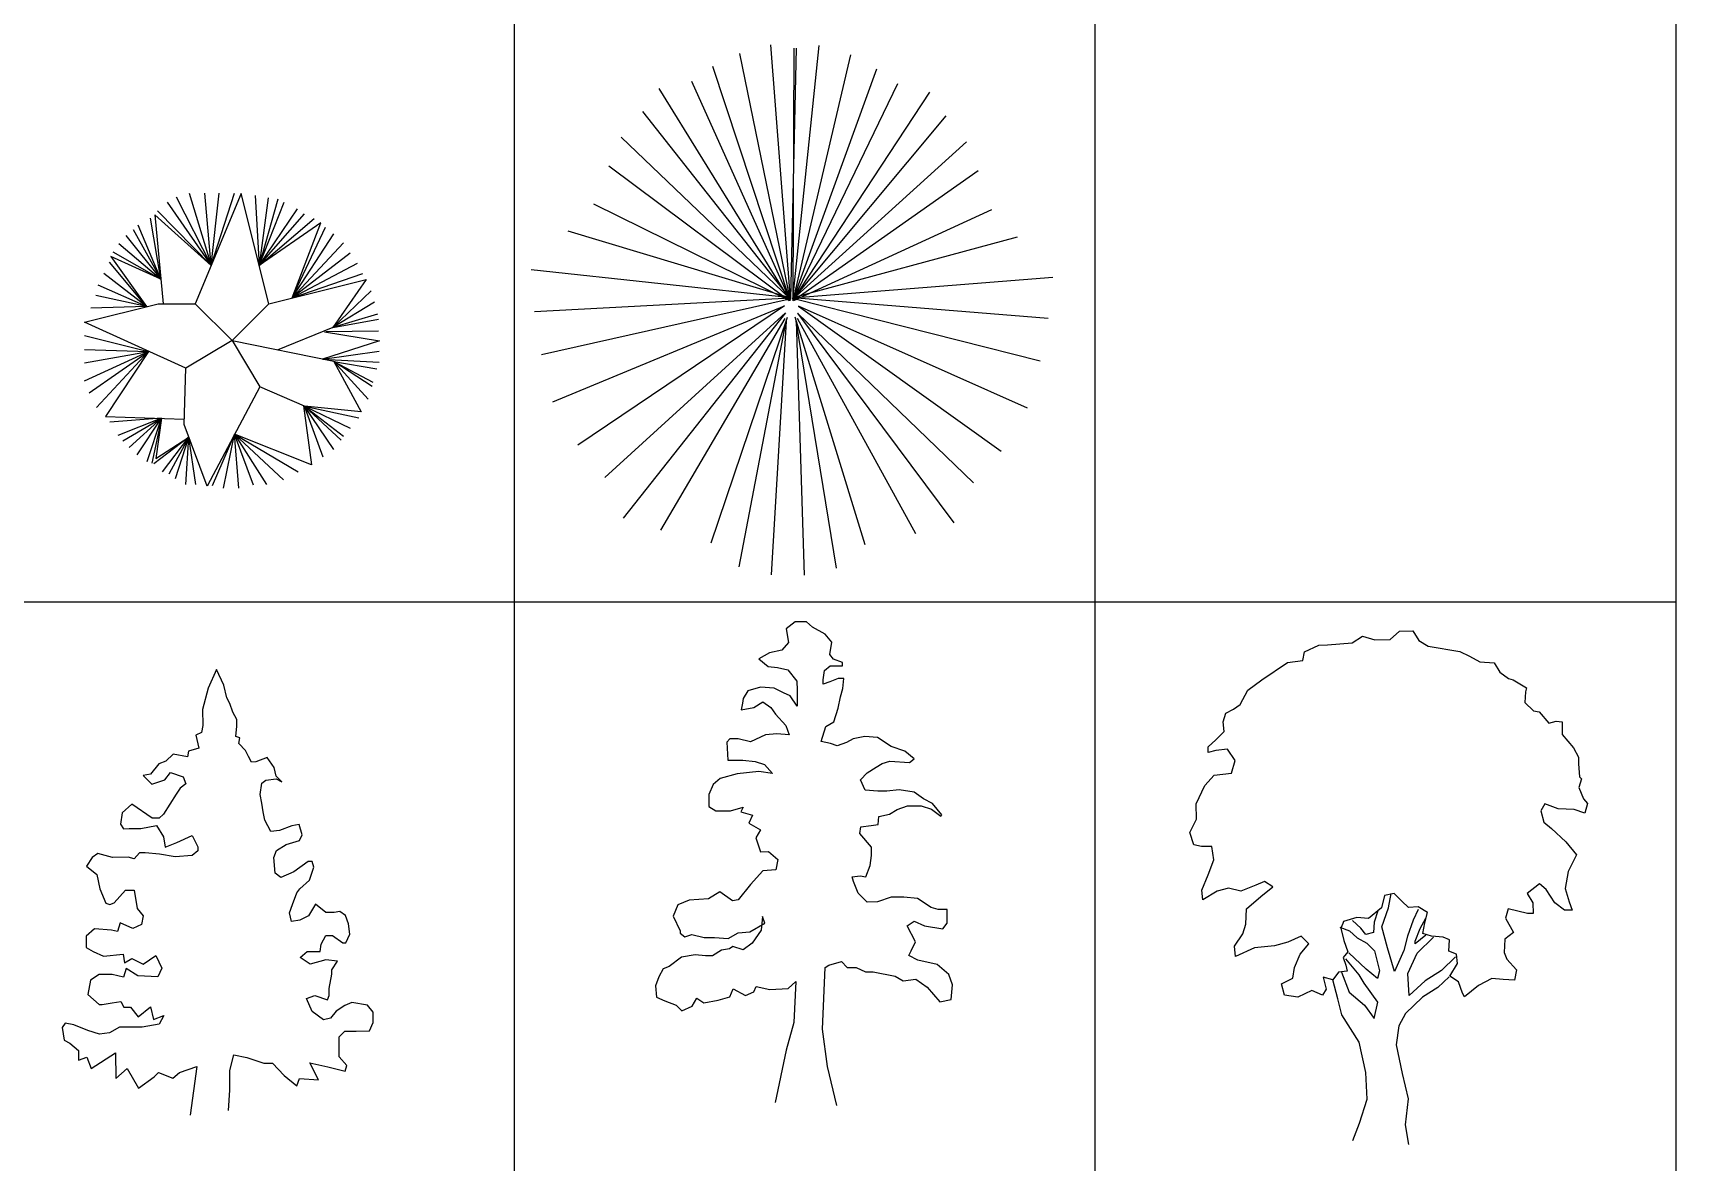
# Model space of a CAD drawing. Extents: x -72339 to 59654, y -38057 to 42097.
# Drawn here: x 42679 to 59654, y 6126 to 17795 of the extents above; entities that cross this region are included whole.
import ezdxf

# ---------------------------------------------------------------- set-up
doc = ezdxf.new("R2010")
doc.units = 0
doc.header["$MEASUREMENT"] = 0
doc.layers.get('0').update_dxf_attribs({"linetype": 'CONTINUOUS'})
doc.styles.add('DIM', font='txt')

# ---------------------------------------------------------------- blocks, each defined once
blk = doc.blocks.new('462')
for p, q in [((-671, 1430), (-216, 777)), ((-578, 1486), (-216, 777)), ((-443, 1524), (-216, 777)), ((95, 1521), (-381, 381)), ((-216, 777), (-280, 1524)), ((-216, 777), (-134, 1524)), ((-216, 777), (24, 1524)), ((381, 381), (95, 1521)), ((240, 1499), (282, 777)), ((374, 1474), (282, 777)), ((474, 1461), (282, 777)), ((282, 777), (538, 1430)), ((282, 777), (678, 1361)), ((-735, 634), (-969, 1192)), ((-735, 634), (-841, 1267)), ((-796, 1299), (-712, 381)), ((-216, 777), (-796, 1299)), ((-771, 1342), (-216, 777)), ((282, 777), (748, 1311)), ((282, 777), (848, 1261)), ((918, 1216), (282, 777)), ((620, 441), (918, 1216)), ((-1098, 1086), (-735, 634)), ((-1022, 1148), (-735, 634)), ((620, 441), (964, 1174)), ((620, 441), (1052, 1105)), ((-1251, 870), (-882, 351)), ((-735, 634), (-1251, 870)), ((-1232, 917), (-735, 634)), ((-1168, 1004), (-735, 634)), ((1151, 1011), (620, 441)), ((1221, 904), (620, 441)), ((-882, 351), (-1325, 692)), ((-882, 351), (-1267, 810)), ((1292, 798), (620, 441)), ((620, 441), (1350, 692)), ((-882, 351), (-1384, 573)), ((381, 381), (1386, 633)), ((1386, 633), (1040, 135)), ((1438, 516), (1040, 135)), ((-1524, 190), (-762, 381)), ((-882, 351), (-1460, 335)), ((-882, 351), (-1407, 466)), ((-762, 381), (-381, 381)), ((-381, 381), (0, 0)), ((0, 0), (381, 381)), ((1473, 397), (1040, 135)), ((-476, -286), (-1524, 190)), ((1502, 272), (1040, 135)), ((1040, 135), (1514, 222)), ((-1524, 53), (-862, -111)), ((0, 0), (-476, -286)), ((0, 0), (286, -476)), ((1040, 135), (467, -97)), ((955, 92), (1524, -3)), ((1514, 97), (970, 91)), ((-1524, -91), (-862, -111)), ((-1524, -416), (-862, -111)), ((-1524, -228), (-862, -111)), ((-1477, -541), (-862, -111)), ((-1401, -692), (-862, -111)), ((-862, -111), (-1308, -783)), ((1052, -216), (2, -3)), ((1524, -3), (934, -192)), ((934, -192), (1519, -110)), ((-496, -867), (-476, -286)), ((934, -192), (1519, -222)), ((1408, -604), (1052, -216)), ((1449, -473), (1052, -216)), ((1052, -216), (1455, -429)), ((1052, -216), (1496, -291)), ((1052, -216), (1334, -737)), ((286, -476), (-255, -1503)), ((748, -679), (286, -476)), ((738, -675), (822, -1283)), ((-1308, -783), (-494, -811)), ((-729, -803), (-1261, -842)), ((-729, -803), (-1179, -980)), ((-1127, -1036), (-729, -803)), ((-1063, -1105), (-729, -803)), ((-981, -1180), (-729, -803)), ((-876, -1249), (-729, -803)), ((-729, -803), (-829, -1267)), ((-729, -803), (-788, -1217)), ((1128, -1030), (748, -679)), ((748, -679), (1151, -986)), ((1052, -1124), (748, -679)), ((748, -679), (1221, -904)), ((941, -1205), (748, -679)), ((748, -679), (1309, -798)), ((1334, -737), (748, -679)), ((-447, -996), (-806, -1274)), ((-788, -1217), (-447, -996)), ((-718, -1355), (-447, -996)), ((-447, -996), (-654, -1380)), ((-584, -1424), (-447, -996)), ((-255, -1503), (-496, -867)), ((-478, -1487), (-447, -996)), ((-373, -1487), (-447, -996)), ((26, -968), (-204, -1499)), ((-87, -1524), (26, -968)), ((26, -968), (357, -1487)), ((222, -1493), (26, -968)), ((26, -968), (532, -1437)), ((71, -1524), (26, -968)), ((26, -968), (684, -1355)), ((822, -1283), (26, -968))]:
    blk.add_line(p, q)
at = {"style": 'DIM', "flags": 1}
for tag in ['XVALUE', 'YVALUE']:
    blk.add_attdef(tag, (0, 0), '', height=0.02, dxfattribs=at)
blk = doc.blocks.new('424')
for p, q in [((-73, 143), (-274, 2773)), ((-14, 2737), (-73, 143)), ((-47, 143), (226, 2766)), ((-36, 2738), (-47, 143)), ((-74, 129), (-875, 2547)), ((-598, 2682), (-74, 129)), ((547, 2667), (-47, 128)), ((-1093, 2396), (-74, 129)), ((-47, 128), (820, 2524)), ((-74, 129), (-1428, 2320)), ((1034, 2367), (-47, 128)), ((-47, 128), (1367, 2281)), ((-1601, 2082), (-73, 143)), ((1533, 2039), (-47, 143)), ((-73, 143), (-1822, 1817)), ((-47, 143), (1747, 1768)), ((-1949, 1521), (-86, 129)), ((1866, 1469), (-36, 128)), ((-86, 129), (-2103, 1126)), ((-36, 128), (2008, 1070)), ((-2372, 848), (-73, 157)), ((2270, 784), (-47, 157)), ((-73, 157), (-2752, 445)), ((-47, 157), (2638, 371)), ((-2716, 16), (-73, 157)), ((-2645, -428), (-97, 144)), ((-2528, -916), (-135, 73)), ((-135, 73), (-2267, -1366)), ((-1991, -1701), (-125, 2)), ((-125, 2), (-1800, -2120)), ((2591, -57), (-47, 157)), ((2507, -499), (-24, 143)), ((1818, -1754), (0, 0)), ((0, 0), (1616, -2167)), ((2377, -984), (12, 71)), ((12, 71), (2103, -1426)), ((-1411, -2245), (-126, -55)), ((-892, -2374), (-102, -42)), ((-601, -2624), (-115, -84)), ((-115, -84), (-271, -2704)), ((701, -2396), (-24, -43)), ((404, -2638), (-12, -85)), ((-12, -85), (71, -2709)), ((1224, -2281), (0, -57))]:
    blk.add_line(p, q)
at = {"linetype": 'Continuous', "style": 'DIM', "flags": 1}
for tag in ['XVALUE', 'YVALUE']:
    blk.add_attdef(tag, (-109805, -67386), '', height=0.02, dxfattribs=at)
blk = doc.blocks.new('943')
for p, q in [((-135, 4134), (-213, 4075)), ((-37, 4135), (-135, 4134)), ((14, 4088), (-37, 4135)), ((-213, 4075), (-192, 3957)), ((122, 4029), (14, 4088)), ((181, 3960), (122, 4029)), ((-357, 3868), (-447, 3817)), ((-251, 3889), (-357, 3868)), ((-192, 3957), (-251, 3889)), ((162, 3853), (181, 3960)), ((195, 3813), (162, 3853)), ((-447, 3817), (-368, 3750)), ((-368, 3750), (-289, 3740)), ((-289, 3740), (-199, 3721)), ((-199, 3721), (-120, 3623)), ((105, 3636), (116, 3715)), ((116, 3715), (166, 3756)), ((166, 3756), (273, 3755)), ((272, 3784), (195, 3813)), ((273, 3755), (272, 3784)), ((-543, 3541), (-582, 3474)), ((-434, 3573), (-543, 3541)), ((-316, 3563), (-434, 3573)), ((-237, 3524), (-316, 3563)), ((-120, 3623), (-119, 3545)), ((-119, 3545), (-118, 3407)), ((105, 3597), (105, 3636)), ((164, 3617), (105, 3597)), ((234, 3646), (164, 3617)), ((282, 3646), (234, 3646)), ((255, 3489), (274, 3559)), ((274, 3559), (282, 3646)), ((-590, 3434), (-601, 3375)), ((-601, 3375), (-491, 3396)), ((-582, 3474), (-590, 3434)), ((-491, 3396), (-413, 3444)), ((-413, 3444), (-345, 3397)), ((-345, 3397), (-305, 3338)), ((-178, 3496), (-237, 3524)), ((-118, 3407), (-178, 3496)), ((236, 3390), (255, 3489)), ((-305, 3338), (-215, 3241)), ((128, 3232), (198, 3272)), ((198, 3272), (236, 3390)), ((-697, 3127), (-725, 3099)), ((-627, 3128), (-697, 3127)), ((-520, 3101), (-627, 3128)), ((-391, 3161), (-520, 3101)), ((-293, 3170), (-391, 3161)), ((-186, 3162), (-293, 3170)), ((-215, 3241), (-186, 3162)), ((89, 3105), (128, 3232)), ((364, 3127), (306, 3096)), ((463, 3148), (364, 3127)), ((572, 3137), (463, 3148)), ((691, 3060), (572, 3137)), ((-725, 3099), (-715, 2942)), ((168, 3086), (89, 3105)), ((227, 3067), (168, 3086)), ((306, 3096), (227, 3067)), ((809, 3021), (691, 3060)), ((888, 2954), (809, 3021)), ((-715, 2942), (-684, 2942)), ((-684, 2942), (-586, 2943)), ((-448, 2846), (-636, 2825)), ((-586, 2943), (-479, 2932)), ((-479, 2932), (-400, 2905)), ((-330, 2827), (-448, 2846)), ((-400, 2905), (-330, 2827)), ((426, 2774), (485, 2833)), ((485, 2833), (563, 2882)), ((563, 2882), (613, 2913)), ((613, 2913), (680, 2933)), ((680, 2933), (849, 2923)), ((849, 2923), (888, 2954)), ((-840, 2733), (-878, 2646)), ((-781, 2784), (-840, 2733)), ((-636, 2825), (-781, 2784)), ((466, 2684), (426, 2774)), ((-878, 2646), (-878, 2545)), ((576, 2677), (466, 2684)), ((654, 2677), (576, 2677)), ((761, 2687), (654, 2677)), ((743, 2518), (832, 2550)), ((890, 2668), (761, 2687)), ((832, 2550), (950, 2551)), ((969, 2610), (890, 2668)), ((950, 2551), (1038, 2520)), ((1048, 2571), (969, 2610)), ((1128, 2473), (1048, 2571)), ((-878, 2545), (-818, 2506)), ((-818, 2506), (-759, 2506)), ((-759, 2506), (-692, 2507)), ((-692, 2507), (-583, 2539)), ((-583, 2539), (-602, 2499)), ((-602, 2499), (-504, 2469)), ((-504, 2469), (-534, 2401)), ((578, 2390), (586, 2458)), ((586, 2458), (676, 2478)), ((676, 2478), (743, 2518)), ((1038, 2520), (1117, 2462)), ((1117, 2462), (1128, 2473)), ((-534, 2401), (-435, 2343)), ((-435, 2343), (-474, 2273)), ((-474, 2273), (-434, 2155)), ((421, 2311), (429, 2370)), ((521, 2193), (421, 2311)), ((429, 2370), (519, 2379)), ((519, 2379), (578, 2390)), ((-434, 2155), (-364, 2156)), ((-364, 2156), (-284, 2089)), ((511, 2036), (521, 2123)), ((521, 2123), (521, 2193)), ((-413, 1990), (-519, 1871)), ((-303, 1999), (-413, 1990)), ((-284, 2089), (-303, 1999)), ((472, 1937), (511, 2036)), ((-519, 1871), (-627, 1741)), ((354, 1937), (424, 1946)), ((366, 1897), (354, 1937)), ((406, 1799), (366, 1897)), ((424, 1946), (472, 1937)), ((-1048, 1737), (-1146, 1697)), ((-883, 1750), (-1048, 1737)), ((-785, 1810), (-883, 1750)), ((-675, 1732), (-785, 1810)), ((-627, 1741), (-675, 1732)), ((485, 1721), (406, 1799)), ((572, 1722), (485, 1721)), ((690, 1762), (572, 1722)), ((799, 1763), (690, 1762)), ((917, 1753), (799, 1763)), ((1036, 1675), (917, 1753)), ((-1146, 1697), (-1185, 1599)), ((-1185, 1599), (-1125, 1473)), ((-418, 1596), (-428, 1478)), ((-398, 1538), (-418, 1596)), ((829, 1516), (888, 1556)), ((888, 1556), (978, 1517)), ((1095, 1656), (1036, 1675)), ((1173, 1657), (1095, 1656)), ((1174, 1539), (1173, 1657)), ((-1125, 1473), (-1125, 1453)), ((-1125, 1453), (-1085, 1423)), ((-1085, 1423), (-1026, 1443)), ((-1026, 1443), (-919, 1416)), ((-919, 1416), (-830, 1416)), ((-830, 1416), (-712, 1406)), ((-712, 1406), (-625, 1457)), ((-625, 1457), (-527, 1466)), ((-527, 1466), (-398, 1538)), ((-428, 1478), (-506, 1368)), ((900, 1379), (829, 1516)), ((978, 1517), (1135, 1491)), ((1135, 1491), (1174, 1539)), ((-770, 1307), (-848, 1259)), ((-702, 1319), (-770, 1307)), ((-672, 1339), (-702, 1319)), ((-584, 1309), (-672, 1339)), ((-506, 1368), (-584, 1309)), ((842, 1261), (862, 1300)), ((862, 1300), (900, 1379)), ((-1271, 1146), (-1310, 1078)), ((-1221, 1166), (-1271, 1146)), ((-1115, 1246), (-1221, 1166)), ((-997, 1266), (-1115, 1246)), ((-907, 1258), (-997, 1266)), ((-848, 1259), (-907, 1258)), ((100, 626), (124, 1157)), ((124, 1157), (155, 1177)), ((155, 1177), (262, 1209)), ((262, 1209), (313, 1158)), ((313, 1158), (391, 1159)), ((391, 1159), (470, 1120)), ((921, 1222), (842, 1261)), ((1087, 1184), (921, 1222)), ((1186, 1098), (1087, 1184)), ((-1310, 1078), (-1337, 1000)), ((-1337, 1000), (-1328, 901)), ((-492, 947), (-472, 995)), ((-472, 995), (-354, 968)), ((-197, 978), (-130, 1037)), ((-130, 1037), (-147, 683)), ((470, 1120), (537, 1121)), ((537, 1121), (726, 1083)), ((726, 1083), (794, 1044)), ((794, 1044), (903, 1056)), ((903, 1056), (1002, 987)), ((1218, 1008), (1186, 1098)), ((1208, 882), (1218, 1008)), ((-1328, 901), (-1258, 871)), ((-1258, 871), (-1159, 832)), ((-1021, 825), (-983, 893)), ((-983, 893), (-923, 854)), ((-923, 854), (-797, 875)), ((-797, 875), (-699, 906)), ((-699, 906), (-669, 974)), ((-669, 974), (-562, 916)), ((-562, 916), (-492, 947)), ((-354, 968), (-197, 978)), ((1002, 987), (1109, 861)), ((1109, 861), (1208, 882)), ((-1159, 832), (-1111, 785)), ((-1111, 785), (-1021, 825)), ((-147, 683), (-213, 447)), ((142, 304), (100, 626)), ((-213, 447), (-307, -6)), ((224, -30), (142, 304))]:
    blk.add_line(p, q)
at = {"linetype": 'Continuous', "style": 'DIM', "flags": 1}
for tag in ['XVALUE', 'YVALUE']:
    blk.add_attdef(tag, (-86667, -68809), '', height=0.02, dxfattribs=at)
blk = doc.blocks.new('919')
for p, q in [((63, 3064), (5, 2934)), ((114, 2955), (63, 3064)), ((135, 2868), (114, 2955)), ((5, 2934), (-33, 2788)), ((155, 2828), (135, 2868)), ((-33, 2788), (-32, 2678)), ((175, 2770), (155, 2828)), ((203, 2719), (175, 2770)), ((204, 2672), (203, 2719)), ((-40, 2630), (-80, 2610)), ((-80, 2610), (-59, 2521)), ((-32, 2678), (-40, 2630)), ((196, 2601), (204, 2672)), ((-129, 2501), (-137, 2461)), ((-59, 2521), (-129, 2501)), ((224, 2593), (196, 2601)), ((216, 2554), (224, 2593)), ((264, 2504), (216, 2554)), ((284, 2464), (264, 2504)), ((-334, 2412), (-392, 2341)), ((-286, 2432), (-334, 2412)), ((-236, 2480), (-286, 2432)), ((-137, 2461), (-236, 2480)), ((304, 2425), (284, 2464)), ((335, 2426), (304, 2425)), ((413, 2457), (335, 2426)), ((461, 2387), (413, 2457)), ((473, 2328), (461, 2387)), ((-392, 2341), (-442, 2332)), ((-442, 2332), (-383, 2274)), ((-383, 2274), (-293, 2303)), ((-293, 2303), (-254, 2354)), ((-254, 2354), (-167, 2323)), ((-147, 2276), (-186, 2245)), ((-167, 2323), (-147, 2276)), ((364, 2201), (375, 2280)), ((375, 2280), (403, 2300)), ((403, 2300), (473, 2309)), ((513, 2289), (473, 2328)), ((473, 2309), (513, 2289)), ((-214, 2205), (-303, 2067)), ((-186, 2245), (-214, 2205)), ((376, 2142), (364, 2201)), ((-586, 2076), (-597, 1997)), ((-519, 2135), (-586, 2076)), ((-381, 2038), (-519, 2135)), ((-331, 2038), (-381, 2038)), ((-303, 2067), (-331, 2038)), ((385, 2083), (376, 2142)), ((397, 2025), (385, 2083)), ((-597, 1997), (-577, 1966)), ((-577, 1966), (-538, 1967)), ((-538, 1967), (-459, 1967)), ((-459, 1967), (-350, 1988)), ((-350, 1988), (-302, 1910)), ((437, 1946), (397, 2025)), ((496, 1955), (437, 1946)), ((582, 1987), (496, 1955)), ((633, 1995), (582, 1987)), ((653, 1925), (633, 1995)), ((634, 1886), (653, 1925)), ((-302, 1910), (-290, 1839)), ((-290, 1839), (-211, 1871)), ((-211, 1871), (-105, 1919)), ((-105, 1919), (-65, 1841)), ((-65, 1813), (-104, 1782)), ((-65, 1841), (-65, 1813)), ((458, 1767), (477, 1817)), ((477, 1817), (544, 1857)), ((544, 1857), (634, 1886)), ((-792, 1768), (-831, 1709)), ((-831, 1709), (-760, 1650)), ((-753, 1796), (-792, 1768)), ((-654, 1769), (-753, 1796)), ((-545, 1770), (-654, 1769)), ((-505, 1759), (-545, 1770)), ((-466, 1799), (-505, 1759)), ((-427, 1799), (-466, 1799)), ((-329, 1791), (-427, 1799)), ((-222, 1773), (-329, 1791)), ((-104, 1782), (-222, 1773)), ((467, 1660), (458, 1767)), ((694, 1740), (596, 1669)), ((722, 1741), (694, 1740)), ((703, 1611), (733, 1701)), ((733, 1701), (722, 1741)), ((-760, 1650), (-740, 1552)), ((507, 1629), (467, 1660)), ((596, 1669), (507, 1629)), ((636, 1552), (703, 1611)), ((-740, 1552), (-699, 1454)), ((-641, 1455), (-563, 1542)), ((-563, 1542), (-504, 1543)), ((-504, 1543), (-483, 1417)), ((587, 1445), (617, 1524)), ((617, 1524), (636, 1552)), ((-699, 1454), (-671, 1443)), ((-671, 1443), (-641, 1455)), ((-483, 1417), (-443, 1366)), ((-443, 1366), (-454, 1307)), ((567, 1386), (587, 1445)), ((579, 1327), (567, 1386)), ((697, 1367), (638, 1336)), ((744, 1446), (697, 1367)), ((815, 1388), (744, 1446)), ((873, 1388), (815, 1388)), ((913, 1397), (873, 1388)), ((952, 1369), (913, 1397)), ((972, 1310), (952, 1369)), ((-777, 1277), (-835, 1226)), ((-659, 1267), (-777, 1277)), ((-619, 1258), (-659, 1267)), ((-600, 1318), (-619, 1258)), ((-513, 1279), (-600, 1318)), ((-454, 1307), (-513, 1279)), ((638, 1336), (579, 1327)), ((981, 1240), (972, 1310)), ((-835, 1226), (-835, 1147)), ((-835, 1147), (-787, 1120)), ((777, 1121), (785, 1171)), ((785, 1171), (816, 1230)), ((816, 1230), (863, 1231)), ((863, 1231), (934, 1181)), ((934, 1181), (954, 1181)), ((954, 1181), (981, 1240)), ((-787, 1120), (-716, 1089)), ((-716, 1089), (-579, 1101)), ((-579, 1101), (-570, 1043)), ((-570, 1043), (-520, 1071)), ((-520, 1071), (-441, 1032)), ((-441, 1032), (-354, 1092)), ((-354, 1092), (-314, 1005)), ((640, 1080), (687, 1120)), ((708, 1033), (640, 1080)), ((687, 1120), (777, 1121)), ((817, 1062), (708, 1033)), ((896, 1054), (817, 1062)), ((857, 995), (896, 1054)), ((-805, 923), (-824, 824)), ((-746, 963), (-805, 923)), ((-656, 963), (-746, 963)), ((-578, 944), (-656, 963)), ((-558, 1003), (-578, 944)), ((-479, 953), (-558, 1003)), ((-342, 946), (-479, 953)), ((-314, 1005), (-342, 946)), ((838, 865), (857, 964)), ((857, 964), (857, 995)), ((-824, 824), (-745, 755)), ((682, 797), (740, 817)), ((722, 707), (682, 797)), ((740, 817), (828, 787)), ((828, 787), (839, 818)), ((839, 818), (838, 865)), ((-745, 755), (-725, 755)), ((-725, 755), (-655, 767)), ((-655, 767), (-596, 776)), ((-596, 776), (-576, 736)), ((-576, 736), (-528, 737)), ((-528, 737), (-477, 670)), ((-477, 670), (-391, 738)), ((-391, 738), (-370, 651)), ((-370, 651), (-300, 680)), ((-300, 680), (-331, 620)), ((801, 649), (722, 707)), ((887, 709), (848, 661)), ((946, 748), (887, 709)), ((996, 768), (946, 748)), ((1103, 750), (996, 768)), ((1143, 702), (1103, 750)), ((1143, 632), (1143, 702)), ((-979, 627), (-999, 596)), ((-999, 596), (-987, 509)), ((-920, 616), (-979, 627)), ((-822, 577), (-920, 616)), ((-743, 550), (-822, 577)), ((-606, 599), (-673, 559)), ((-449, 600), (-606, 599)), ((-331, 620), (-449, 600)), ((848, 661), (801, 649)), ((908, 532), (947, 572)), ((947, 572), (1026, 572)), ((1026, 572), (1116, 573)), ((1116, 573), (1143, 632)), ((-987, 509), (-947, 489)), ((-947, 489), (-888, 439)), ((-673, 559), (-743, 550)), ((909, 394), (908, 532)), ((-888, 439), (-888, 372)), ((-888, 372), (-829, 392)), ((-829, 392), (-800, 314)), ((-800, 314), (-632, 422)), ((-632, 422), (-631, 245)), ((155, 301), (182, 408)), ((182, 408), (272, 389)), ((272, 389), (390, 351)), ((390, 351), (449, 351)), ((449, 351), (528, 265)), ((765, 236), (705, 353)), ((705, 353), (831, 326)), ((960, 336), (909, 394)), ((-631, 245), (-553, 315)), ((-553, 315), (-473, 179)), ((-473, 179), (-367, 258)), ((-367, 258), (-337, 286)), ((-337, 286), (-238, 248)), ((-238, 248), (-191, 287)), ((-191, 287), (-73, 328)), ((-73, 328), (-118, -7)), ((156, 164), (155, 301)), ((528, 265), (616, 195)), ((616, 195), (635, 246)), ((635, 246), (765, 236)), ((831, 326), (949, 296)), ((949, 296), (960, 336)), ((146, 26), (156, 164))]:
    blk.add_line(p, q)
at = {"linetype": 'Continuous', "style": 'DIM', "flags": 1}
for tag in ['XVALUE', 'YVALUE']:
    blk.add_attdef(tag, (-89691, -67053), '', height=0.02, dxfattribs=at)
blk = doc.blocks.new('923')
for p, q in [((19.7, 2608.7), (72.8, 2644.3)), ((72.8, 2644.3), (137.5, 2625.1)), ((216.1, 2625.7), (264.9, 2669.6)), ((264.9, 2669.6), (333.7, 2670.2)), ((333.7, 2670.2), (363.6, 2621.3)), ((-235.1, 2518.3), (-225.7, 2563.3)), ((-225.7, 2563.3), (-152.9, 2597.6)), ((-152.9, 2597.6), (-108, 2597.9)), ((-108, 2597.9), (19.7, 2608.7)), ((137.5, 2625.1), (216.1, 2625.7)), ((363.6, 2621.3), (412.9, 2592.2)), ((412.9, 2592.2), (576, 2564)), ((576, 2564), (625.3, 2540.5)), ((-446.3, 2418.4), (-313.7, 2507.8)), ((-313.7, 2507.8), (-235.1, 2518.3)), ((625.3, 2540.5), (678.9, 2511.4)), ((678.9, 2511.4), (753.4, 2506.4)), ((753.4, 2506.4), (783.2, 2457.5)), ((-518.9, 2364.4), (-446.3, 2418.4)), ((783.2, 2457.5), (827, 2424.1)), ((827, 2424.1), (852.3, 2418.7)), ((852.3, 2418.7), (921.4, 2375.7)), ((-557.7, 2289.7), (-518.9, 2364.4)), ((916, 2356), (912.2, 2301.2)), ((912.2, 2301.2), (956.1, 2258.1)), ((921.4, 2375.7), (916, 2356)), ((-645.4, 2200.6), (-631.7, 2245.6)), ((-631.7, 2245.6), (-592.6, 2265.6)), ((-592.6, 2265.6), (-557.7, 2289.7)), ((956.1, 2258.1), (985.6, 2252.7)), ((985.6, 2252.7), (1035.2, 2194.1)), ((-684, 2107.6), (-640.8, 2151.5)), ((-640.8, 2151.5), (-645.4, 2200.6)), ((1035.2, 2194.1), (1074.4, 2204.2)), ((1074.4, 2204.2), (1103.9, 2200.2)), ((1103.9, 2200.2), (1104.4, 2135.7)), ((1104.4, 2135.7), (1163.9, 2067.3)), ((-723, 2072.2), (-684, 2107.6)), ((-722.8, 2042.7), (-723, 2072.2)), ((-683.6, 2052.9), (-722.8, 2042.7)), ((-624.6, 2059), (-683.6, 2052.9)), ((-584.9, 2000.3), (-624.6, 2059)), ((1163.9, 2067.3), (1189.6, 2018.4)), ((-604, 1935.6), (-584.9, 2000.3)), ((1189.6, 2018.4), (1189.9, 1984.7)), ((1189.9, 1984.7), (1194.6, 1916)), ((-785.3, 1776.9), (-741.1, 1871.3)), ((-741.1, 1871.3), (-692.4, 1925)), ((-692.4, 1925), (-604, 1935.6)), ((1204.5, 1906.2), (1190.8, 1861.2)), ((1194.6, 1916), (1204.5, 1906.2)), ((1190.8, 1861.2), (1215.2, 1802.4)), ((1215.2, 1802.4), (1235, 1778.7)), ((-817.8, 1629.2), (-784.7, 1698.3)), ((-784.7, 1698.3), (-785.3, 1776.9)), ((1014.6, 1777), (995.2, 1741.7)), ((995.2, 1741.7), (1009.7, 1682.9)), ((1083.6, 1752.2), (1014.6, 1777)), ((1166.4, 1748.7), (1083.6, 1752.2)), ((1221.3, 1729.4), (1166.4, 1748.7)), ((1235, 1778.7), (1221.3, 1729.4)), ((-797.7, 1566.2), (-817.8, 1629.2)), ((1009.7, 1682.9), (1049.3, 1649.5)), ((1049.3, 1649.5), (1124.2, 1581.3)), ((-758.3, 1556.7), (-797.7, 1566.2)), ((-705, 1557.1), (-758.3, 1556.7)), ((-694.6, 1488.4), (-705, 1557.1)), ((1124.2, 1581.3), (1178.1, 1512.9)), ((-723.5, 1409.5), (-694.6, 1488.4)), ((1178.1, 1512.9), (1135.2, 1428.3)), ((-756.5, 1330.7), (-723.5, 1409.5)), ((-432.6, 1376.7), (-477.3, 1356.7)), ((-388.8, 1347.6), (-432.6, 1376.7)), ((988.3, 1364), (924.1, 1314.3)), ((1022.3, 1334.8), (988.3, 1364)), ((1135.2, 1428.3), (1120.5, 1339.8)), ((-751.9, 1281.6), (-756.5, 1330.7)), ((-677.9, 1325.7), (-751.9, 1281.6)), ((-619, 1341.6), (-677.9, 1325.7)), ((-555.7, 1326.6), (-619, 1341.6)), ((-477.3, 1356.7), (-555.7, 1326.6)), ((-525.5, 1234.2), (-451.6, 1298)), ((-451.6, 1298), (-388.8, 1347.6)), ((187.2, 1303), (172.2, 1239.7)), ((236.2, 1313.2), (187.2, 1303)), ((207.3, 1239.9), (220.8, 1313.1)), ((275.8, 1274.2), (236.2, 1313.2)), ((311.2, 1240.8), (275.8, 1274.2)), ((924.1, 1314.3), (954, 1265.4)), ((1067.7, 1266.3), (1022.3, 1334.8)), ((1120.5, 1339.8), (1140.7, 1271.1)), ((-529.1, 1155.6), (-525.5, 1234.2)), ((44.8, 1189.5), (-23.8, 1169.3)), ((103.8, 1184.4), (44.8, 1189.5)), ((172.2, 1239.7), (103.8, 1184.4)), ((152.7, 1224.1), (133.5, 1165)), ((173, 1141.4), (207.3, 1239.9)), ((360.3, 1245.3), (311.2, 1240.8)), ((360.4, 1231.3), (335.6, 1176.4)), ((409.7, 1216.3), (360.3, 1245.3)), ((394.6, 1162.8), (409.7, 1216.3)), ((826.5, 1235), (812.8, 1185.7)), ((925, 1210.5), (826.5, 1235)), ((954.4, 1210.7), (925, 1210.5)), ((954, 1265.4), (954.4, 1210.7)), ((1117.2, 1227.4), (1067.7, 1266.3)), ((1156.5, 1227.7), (1117.2, 1227.4)), ((1140.7, 1271.1), (1156.5, 1227.7)), ((-587.2, 1041.4), (-544.2, 1106.3)), ((-544.2, 1106.3), (-529.1, 1155.6)), ((-43.2, 1139.7), (6.1, 1120.4)), ((-27.9, 1159.5), (-37.6, 1134.1)), ((-37.6, 1134.1), (-23, 1071.1)), ((-23.8, 1169.3), (-27.9, 1159.5)), ((6.1, 1120.4), (45.6, 1085.6)), ((64.9, 1134.9), (21.1, 1173.9)), ((90.5, 1101.4), (64.9, 1134.9)), ((129.7, 1111.6), (90.5, 1101.4)), ((133.5, 1165), (129.7, 1111.6)), ((203.3, 1033.5), (173, 1141.4)), ((335.6, 1176.4), (306.7, 1093.3)), ((346.2, 1068.3), (371, 1133.1)), ((371, 1133.1), (400.1, 1186.7)), ((385.2, 1108), (394.6, 1162.8)), ((430.3, 1094.3), (385.2, 1108)), ((852.7, 1111.6), (808.1, 1077.6)), ((812.8, 1185.7), (852.7, 1111.6)), ((-582.6, 988.1), (-587.2, 1041.4)), ((-484.6, 1032.4), (-582.6, 988.1)), ((-380.8, 1043), (-484.6, 1032.4)), ((-312.2, 1063.2), (-380.8, 1043)), ((-243.6, 1093.2), (-312.2, 1063.2)), ((-248.5, 1000.5), (-204, 1054.2)), ((-204, 1054.2), (-243.6, 1093.2)), ((-23, 1071.1), (-2.9, 1012.3)), ((45.6, 1085.6), (95, 1056.5)), ((95, 1056.5), (134.6, 1017.5)), ((239.4, 910.3), (203.3, 1033.5)), ((287.7, 1018.7), (239.4, 910.3)), ((306.7, 1093.3), (287.7, 1018.7)), ((346.3, 1054.3), (346.2, 1068.3)), ((400.8, 1098.2), (346.3, 1054.3)), ((356.6, 1005.2), (440.1, 1088.7)), ((489.3, 1089.1), (430.3, 1094.3)), ((523.1, 1075.3), (489.3, 1089.1)), ((519.3, 1016.3), (523.1, 1075.3)), ((808.1, 1077.6), (804.4, 1008.7)), ((-277.5, 931.5), (-248.5, 1000.5)), ((-2.9, 1012.3), (-26.6, 982.6)), ((-26.6, 982.6), (-12.2, 943.4)), ((57, 893.4), (-12.5, 977.1)), ((-12.2, 943.4), (-6.3, 912.5)), ((91.8, 923.1), (2.7, 1006.7)), ((134.6, 1017.5), (160.7, 913.9)), ((308.2, 901), (356.6, 1005.2)), ((553.2, 987.1), (480.8, 916.4)), ((558.8, 1001.2), (519.3, 1016.3)), ((524.5, 887.2), (563.4, 952.1)), ((563.4, 952.1), (558.8, 1001.2)), ((804.4, 1008.7), (818.7, 973.8)), ((818.7, 973.8), (868.3, 919.4)), ((-345.6, 846.7), (-286.9, 876.7)), ((-286.9, 876.7), (-277.5, 931.5)), ((-80.4, 868.4), (-129.7, 882.1)), ((-129.7, 882.1), (-113.7, 819)), ((-51.2, 908), (-80.4, 868.4)), ((-54.4, 770.4), (-80.4, 868.4)), ((-6.3, 912.5), (-51.2, 908)), ((-35.8, 908.1), (4.3, 804.5)), ((82.6, 850.1), (57, 893.4)), ((152.2, 752.3), (82.6, 850.1)), ((151.2, 874.5), (91.8, 923.1)), ((160.7, 913.9), (151.2, 874.5)), ((314.7, 787.3), (308.2, 901)), ((397, 862.4), (314.7, 787.3)), ((480.8, 916.4), (397, 862.4)), ((520.4, 883), (461.8, 827.8)), ((569.7, 858.1), (524.5, 887.2)), ((589.8, 799.3), (569.7, 858.1)), ((740.9, 874.9), (672.3, 839.2)), ((799.9, 869.7), (740.9, 874.9)), ((858.9, 866), (799.9, 869.7)), ((868.3, 919.4), (858.9, 866)), ((-329.7, 787.9), (-345.6, 846.7)), ((-260.8, 778.6), (-329.7, 787.9)), ((-188.1, 812.8), (-260.8, 778.6)), ((-133.1, 789.4), (-188.1, 812.8)), ((-113.7, 819), (-133.1, 789.4)), ((-34.1, 686.3), (-54.4, 770.4)), ((4.3, 804.5), (83.5, 736.4)), ((383.6, 778), (295.8, 694.5)), ((461.8, 827.8), (383.6, 778)), ((599.8, 779.7), (589.8, 799.3)), ((672.3, 839.2), (599.8, 779.7)), ((55.5, 545.2), (-34.1, 686.3)), ((83.5, 736.4), (133.2, 667.9)), ((133.2, 667.9), (152.2, 752.3)), ((295.8, 694.5), (261.2, 629.6)), ((261.2, 629.6), (247.9, 531.3)), ((90.4, 388.2), (55.5, 545.2)), ((247.9, 531.3), (278.6, 384.1)), ((97.1, 250.7), (90.4, 388.2)), ((278.6, 384.1), (309.1, 252.3)), ((58.8, 126.8), (97.1, 250.7)), ((309.1, 252.3), (294.7, 118.9)), ((24.4, 38.1), (58.8, 126.8)), ((294.7, 118.9), (310.9, 16.5))]:
    blk.add_line(p, q)
at = {"linetype": 'Continuous', "style": 'DIM', "flags": 1}
for tag in ['XVALUE', 'YVALUE']:
    blk.add_attdef(tag, (-78860.4, -63597.9), '', height=0.02, dxfattribs=at)

msp = doc.modelspace()

# ---------------------------------------------------------------- linework, layer by layer
for p, q in [((47654, -18083), (47654, 41917)), ((53654, -18083), (53654, 41917)), ((59654, -18083), (59654, 41917)), ((-346, 11917), (59654, 11917))]:
    msp.add_line(p, q)

# ---------------------------------------------------------------- block references
for name, p in [('424', (50577, 14900)), ('462', (44736, 14615))]:
    msp.add_blockref(name, p)
for name, p, xscale, yscale, zscale in [('943', (50716, 6748), 1.199999999953434, 1.200000000011642, 1.2), ('923', (56267, 6274), 2, 2, 2), ('919', (44481, 6622), 1.5, 1.5, 1.5)]:
    msp.add_blockref(name, p, dxfattribs=dict(xscale=xscale, yscale=yscale, zscale=zscale))

doc.saveas('drawing.dxf')
